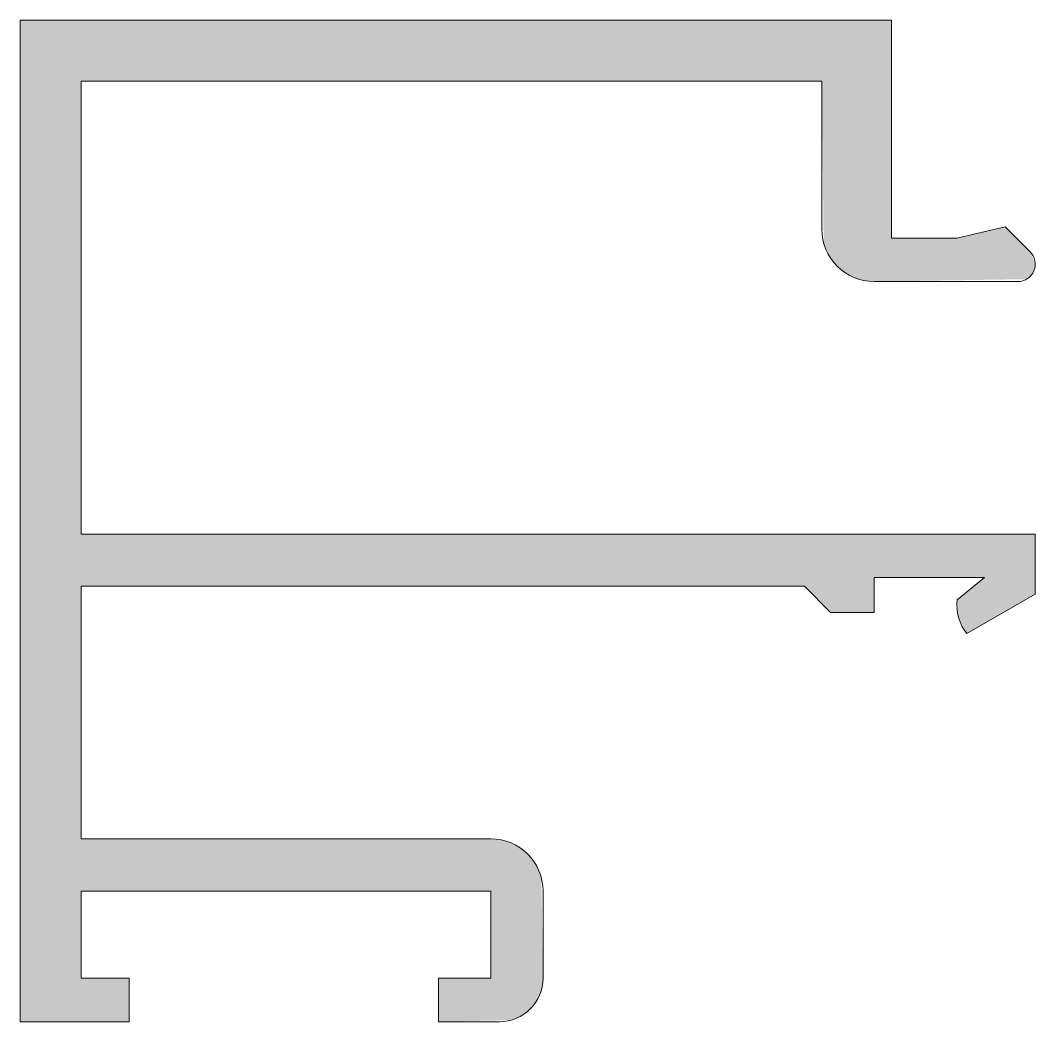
# Model space of a CAD drawing. Header units: metres. Extents: x 0 to 23.3, y -23 to 0.
import ezdxf

# ---------------------------------------------------------------- set-up
doc = ezdxf.new("R2010")
doc.units = ezdxf.units.M
doc.layers.add('A-DETL-GENF', color=92, linetype='Continuous', lineweight=18)

# ---------------------------------------------------------------- blocks, each defined once
blk = doc.blocks.new('31 Solarlux p_01 - 31Solarlux p_01-971067-00_0 Basismaterialen')
at = {"layer": 'A-DETL-GENF'}
blk.add_hatch(color=256, dxfattribs=at).paths.add_polyline_path([(2.5, -23), (2.5, -22), (1.4, -22), (1.4, -20), (10.8, -20), (10.8, -22), (9.6, -22), (9.6, -23), (11.259, -22.966), (11.5, -22.866), (11.707, -22.707), (11.866, -22.5), (11.966, -22.259), (12, -22), (11.959, -19.689), (11.839, -19.4), (11.649, -19.151), (11.4, -18.961), (11.111, -18.841), (10.8, -18.8), (1.4, -18.8), (1.4, -13), (18, -13), (18.6, -13.6), (19.6, -13.6), (19.6, -12.8), (22.136, -12.8), (21.509, -13.307), (21.539, -13.72), (21.73, -14.087), (23.3, -13.18), (23.3, -11.8), (1.4, -11.8), (1.4, -1.4), (18.4, -1.4), (18.441, -5.111), (18.561, -5.4), (18.751, -5.649), (19, -5.839), (19.289, -5.959), (19.6, -6), (23.1, -5.946), (23.246, -5.8), (23.3, -5.6), (23.183, -5.317), (22.607, -4.741), (21.5, -5), (20, -5), (20, 0), (0, 0), (0, -23)])
for p, q in [((20, 0), (0, 0)), ((0, 0), (0, -23)), ((20, -5), (20, 0)), ((1.4, -11.8), (1.4, -1.4)), ((1.4, -1.4), (18.4, -1.4)), ((18.4, -1.4), (18.4, -4.8)), ((22.607, -4.741), (21.5, -5)), ((23.183, -5.317), (22.607, -4.741)), ((21.5, -5), (20, -5)), ((19.6, -6), (22.9, -6)), ((23.3, -11.8), (1.4, -11.8)), ((23.3, -13.18), (23.3, -11.8)), ((19.6, -13.6), (19.6, -12.8)), ((19.6, -12.8), (22.136, -12.8)), ((22.136, -12.8), (21.509, -13.307)), ((1.4, -18.8), (1.4, -13)), ((1.4, -13), (18, -13)), ((18, -13), (18.6, -13.6)), ((21.73, -14.087), (23.3, -13.18)), ((18.6, -13.6), (19.6, -13.6)), ((10.8, -18.8), (1.4, -18.8)), ((1.4, -22), (1.4, -20)), ((1.4, -20), (10.8, -20)), ((10.8, -20), (10.8, -22)), ((12, -22), (12, -20)), ((2.5, -22), (1.4, -22)), ((2.5, -23), (2.5, -22)), ((10.8, -22), (9.6, -22)), ((9.6, -22), (9.6, -23)), ((0, -23), (2.5, -23)), ((9.6, -23), (11, -23))]:
    blk.add_line(p, q, dxfattribs=at)
for centre, radius, start, end in [((19.6, -4.8), 1.2, 180, 270), ((22.9, -5.6), 0.4, 270, 45), ((22.52, -13.442), 1.02, 172.3683, 219.1895), ((10.8, -20), 1.2, 360, 90), ((11, -22), 1, 270, 360)]:
    blk.add_arc(centre, radius, start, end, dxfattribs=at)

msp = doc.modelspace()

# ---------------------------------------------------------------- block references
msp.add_blockref('31 Solarlux p_01 - 31Solarlux p_01-971067-00_0 Basismaterialen', (0, 0))

doc.saveas('drawing.dxf')
